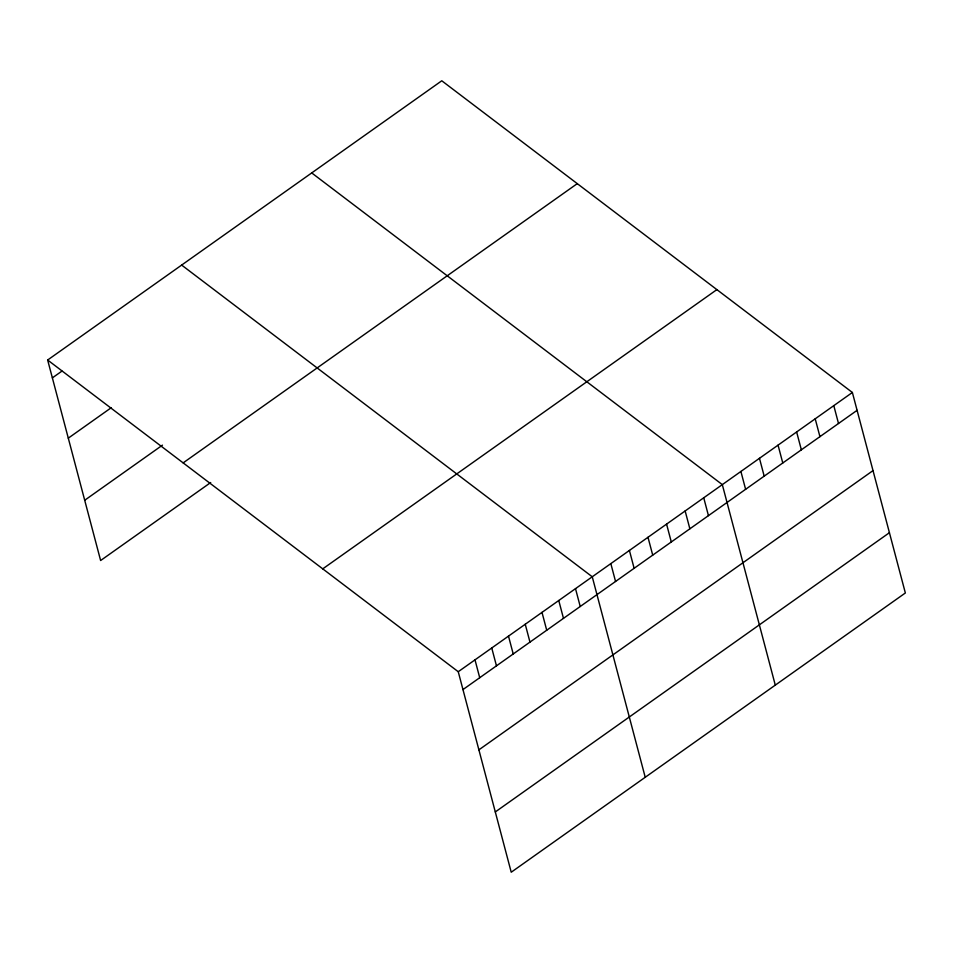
<?xml version="1.0" encoding="UTF-8"?>
<svg xmlns="http://www.w3.org/2000/svg" width="953" height="953" viewBox="0 0 953 953"><rect width="100%" height="100%" fill="white"/><g stroke="black" fill="none" stroke-linecap="round" stroke-linejoin="round"><path stroke-width="1.43" d="M47.65 360.02L441.775 80.779L852.375 392.481L905.35 592.98L511.225 872.221L458.25 671.722L47.65 360.02L100.625 560.519L210.696 482.54M52.367 377.876L61.945 371.098M68.294 438.154L111.37 407.634M84.698 500.254L162.475 445.146M183.143 462.884L577.268 183.643M322.745 568.858L716.882 289.617M458.25 671.722L852.375 392.481M462.967 689.579L857.092 410.326M478.894 749.844L873.019 470.603M495.298 811.944L889.423 532.703M311.714 172.922L722.314 484.624L775.289 685.136M181.654 265.077L592.254 576.779L645.229 777.279M833.792 405.644L838.509 423.501M815.208 418.808L819.937 436.665M796.637 431.971L801.354 449.828M778.053 445.134L782.77 462.991M759.47 458.298L764.187 476.155M740.898 471.461L745.615 489.318M703.731 497.788L708.448 515.644M685.147 510.951L689.865 528.808M666.576 524.114L671.293 541.971M647.992 537.278L652.71 555.134M629.409 550.441L634.126 568.298M610.825 563.616L615.555 581.473M575.505 588.644L580.222 606.501M558.756 600.509L563.473 618.366M541.995 612.374L546.712 630.231M525.246 624.251L529.963 642.108M508.497 636.116L513.214 653.972M491.748 647.98L496.465 665.837M474.999 659.845L479.716 677.702"/></g></svg>
